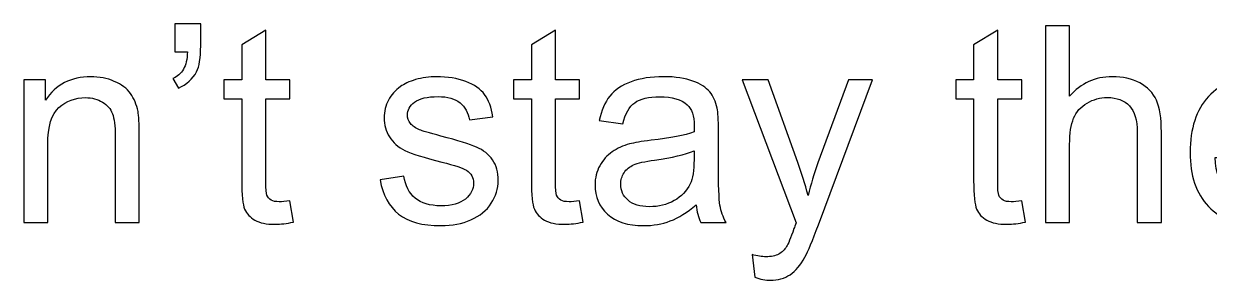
# Model space of a CAD drawing. Header units: centimetres. Extents: x -24.8 to 34.2, y -10 to 25.5.
# Drawn here: x 13.986 to 17.644, y 10.488 to 11.279 of the extents above; entities that cross this region are included whole.
import ezdxf

# ---------------------------------------------------------------- set-up
doc = ezdxf.new("R2010")
doc.units = ezdxf.units.CM
doc.header["$MEASUREMENT"] = 0
doc.layers.add('Layer 1', color=7, linetype='Continuous')

msp = doc.modelspace()

# ---------------------------------------------------------------- linework, layer by layer
at = {"layer": 'Layer 1', "color": 250}
for points, knots in [([(14.45188, 11.19227), (14.45188, 11.19227), (14.45188, 11.27863), (14.45188, 11.27863), (14.45188, 11.27863), (14.45188, 11.27863), (14.53175, 11.27863), (14.53175, 11.27863), (14.53175, 11.27863), (14.53175, 11.27863), (14.53175, 11.21033), (14.53175, 11.21033), (14.53175, 11.21033), (14.53175, 11.1735), (14.52738, 11.14683), (14.51891, 11.1306), (14.51891, 11.1306), (14.50706, 11.10831), (14.48857, 11.09151), (14.46345, 11.08023), (14.46345, 11.08023), (14.46345, 11.08023), (14.44525, 11.10958), (14.44525, 11.10958), (14.44525, 11.10958), (14.46021, 11.11564), (14.47122, 11.1251), (14.47855, 11.13822), (14.47855, 11.13822), (14.48589, 11.15135), (14.48998, 11.16927), (14.49083, 11.19227), (14.49083, 11.19227), (14.49083, 11.19227), (14.45188, 11.19227), (14.45188, 11.19227)], [0, 0, 0, 0, 0.1111111, 0.1111111, 0.1111111, 0.1111111, 0.2222222, 0.2222222, 0.2222222, 0.2222222, 0.3333333, 0.3333333, 0.3333333, 0.3333333, 0.4444444, 0.4444444, 0.4444444, 0.4444444, 0.5555556, 0.5555556, 0.5555556, 0.5555556, 0.6666667, 0.6666667, 0.6666667, 0.6666667, 0.7777778, 0.7777778, 0.7777778, 0.7777778, 0.8888889, 0.8888889, 0.8888889, 0.8888889, 1, 1, 1, 1]), ([(17.13833, 10.66635), (17.13833, 10.66635), (17.13833, 11.27242), (17.13833, 11.27242), (17.13833, 11.27242), (17.13833, 11.27242), (17.21269, 11.27242), (17.21269, 11.27242), (17.21269, 11.27242), (17.21269, 11.27242), (17.21269, 11.05497), (17.21269, 11.05497), (17.21269, 11.05497), (17.24741, 11.09518), (17.29129, 11.11536), (17.34421, 11.11536), (17.34421, 11.11536), (17.37666, 11.11536), (17.40489, 11.10887), (17.42888, 11.09603), (17.42888, 11.09603), (17.45286, 11.08333), (17.47008, 11.06555), (17.48038, 11.04297), (17.48038, 11.04297), (17.49068, 11.0204), (17.4959, 10.98752), (17.4959, 10.94462), (17.4959, 10.94462), (17.4959, 10.94462), (17.4959, 10.66635), (17.4959, 10.66635), (17.4959, 10.66635), (17.4959, 10.66635), (17.4214, 10.66635), (17.4214, 10.66635), (17.4214, 10.66635), (17.4214, 10.66635), (17.4214, 10.94462), (17.4214, 10.94462), (17.4214, 10.94462), (17.4214, 10.98173), (17.41335, 11.00882), (17.39727, 11.02576), (17.39727, 11.02576), (17.38118, 11.04269), (17.35832, 11.0513), (17.32883, 11.0513), (17.32883, 11.0513), (17.30681, 11.0513), (17.28607, 11.04551), (17.2666, 11.03408), (17.2666, 11.03408), (17.24713, 11.02265), (17.2333, 11.00713), (17.22511, 10.98752), (17.22511, 10.98752), (17.21679, 10.96804), (17.21269, 10.94095), (17.21269, 10.90652), (17.21269, 10.90652), (17.21269, 10.90652), (17.21269, 10.66635), (17.21269, 10.66635), (17.21269, 10.66635), (17.21269, 10.66635), (17.13833, 10.66635), (17.13833, 10.66635)], [0, 0, 0, 0, 0.0588235, 0.0588235, 0.0588235, 0.0588235, 0.1176471, 0.1176471, 0.1176471, 0.1176471, 0.1764706, 0.1764706, 0.1764706, 0.1764706, 0.2352941, 0.2352941, 0.2352941, 0.2352941, 0.2941176, 0.2941176, 0.2941176, 0.2941176, 0.3529412, 0.3529412, 0.3529412, 0.3529412, 0.4117647, 0.4117647, 0.4117647, 0.4117647, 0.4705882, 0.4705882, 0.4705882, 0.4705882, 0.5294118, 0.5294118, 0.5294118, 0.5294118, 0.5882353, 0.5882353, 0.5882353, 0.5882353, 0.6470588, 0.6470588, 0.6470588, 0.6470588, 0.7058824, 0.7058824, 0.7058824, 0.7058824, 0.7647059, 0.7647059, 0.7647059, 0.7647059, 0.8235294, 0.8235294, 0.8235294, 0.8235294, 0.8823529, 0.8823529, 0.8823529, 0.8823529, 0.9411765, 0.9411765, 0.9411765, 0.9411765, 1, 1, 1, 1]), ([(14.80706, 10.73295), (14.80706, 10.73295), (14.81778, 10.6672), (14.81778, 10.6672), (14.81778, 10.6672), (14.7969, 10.66282), (14.77813, 10.66056), (14.76162, 10.66056), (14.76162, 10.66056), (14.73453, 10.66056), (14.71364, 10.6648), (14.69868, 10.67341), (14.69868, 10.67341), (14.68387, 10.68187), (14.67343, 10.69316), (14.66736, 10.70713), (14.66736, 10.70713), (14.66129, 10.72096), (14.65819, 10.75031), (14.65819, 10.7949), (14.65819, 10.7949), (14.65819, 10.7949), (14.65819, 11.04749), (14.65819, 11.04749), (14.65819, 11.04749), (14.65819, 11.04749), (14.60358, 11.04749), (14.60358, 11.04749), (14.60358, 11.04749), (14.60358, 11.04749), (14.60358, 11.10534), (14.60358, 11.10534), (14.60358, 11.10534), (14.60358, 11.10534), (14.65819, 11.10534), (14.65819, 11.10534), (14.65819, 11.10534), (14.65819, 11.10534), (14.65819, 11.21414), (14.65819, 11.21414), (14.65819, 11.21414), (14.65819, 11.21414), (14.73227, 11.25873), (14.73227, 11.25873), (14.73227, 11.25873), (14.73227, 11.25873), (14.73227, 11.10534), (14.73227, 11.10534), (14.73227, 11.10534), (14.73227, 11.10534), (14.80706, 11.10534), (14.80706, 11.10534), (14.80706, 11.10534), (14.80706, 11.10534), (14.80706, 11.04749), (14.80706, 11.04749), (14.80706, 11.04749), (14.80706, 11.04749), (14.73227, 11.04749), (14.73227, 11.04749), (14.73227, 11.04749), (14.73227, 11.04749), (14.73227, 10.79081), (14.73227, 10.79081), (14.73227, 10.79081), (14.73227, 10.7695), (14.73354, 10.75595), (14.73608, 10.74989), (14.73608, 10.74989), (14.73876, 10.74382), (14.74299, 10.73902), (14.74892, 10.73535), (14.74892, 10.73535), (14.75485, 10.73183), (14.76331, 10.72999), (14.77432, 10.72999), (14.77432, 10.72999), (14.78265, 10.72999), (14.79351, 10.73098), (14.80706, 10.73295)], [0, 0, 0, 0, 0.05, 0.05, 0.05, 0.05, 0.1, 0.1, 0.1, 0.1, 0.15, 0.15, 0.15, 0.15, 0.2, 0.2, 0.2, 0.2, 0.25, 0.25, 0.25, 0.25, 0.3, 0.3, 0.3, 0.3, 0.35, 0.35, 0.35, 0.35, 0.4, 0.4, 0.4, 0.4, 0.45, 0.45, 0.45, 0.45, 0.5, 0.5, 0.5, 0.5, 0.55, 0.55, 0.55, 0.55, 0.6, 0.6, 0.6, 0.6, 0.65, 0.65, 0.65, 0.65, 0.7, 0.7, 0.7, 0.7, 0.75, 0.75, 0.75, 0.75, 0.8, 0.8, 0.8, 0.8, 0.85, 0.85, 0.85, 0.85, 0.9, 0.9, 0.9, 0.9, 0.95, 0.95, 0.95, 0.95, 1, 1, 1, 1]), ([(15.70085, 10.73295), (15.70085, 10.73295), (15.71157, 10.6672), (15.71157, 10.6672), (15.71157, 10.6672), (15.69069, 10.66282), (15.67192, 10.66056), (15.65541, 10.66056), (15.65541, 10.66056), (15.62832, 10.66056), (15.60743, 10.6648), (15.59247, 10.67341), (15.59247, 10.67341), (15.57766, 10.68187), (15.56722, 10.69316), (15.56115, 10.70713), (15.56115, 10.70713), (15.55508, 10.72096), (15.55198, 10.75031), (15.55198, 10.7949), (15.55198, 10.7949), (15.55198, 10.7949), (15.55198, 11.04749), (15.55198, 11.04749), (15.55198, 11.04749), (15.55198, 11.04749), (15.49737, 11.04749), (15.49737, 11.04749), (15.49737, 11.04749), (15.49737, 11.04749), (15.49737, 11.10534), (15.49737, 11.10534), (15.49737, 11.10534), (15.49737, 11.10534), (15.55198, 11.10534), (15.55198, 11.10534), (15.55198, 11.10534), (15.55198, 11.10534), (15.55198, 11.21414), (15.55198, 11.21414), (15.55198, 11.21414), (15.55198, 11.21414), (15.62606, 11.25873), (15.62606, 11.25873), (15.62606, 11.25873), (15.62606, 11.25873), (15.62606, 11.10534), (15.62606, 11.10534), (15.62606, 11.10534), (15.62606, 11.10534), (15.70085, 11.10534), (15.70085, 11.10534), (15.70085, 11.10534), (15.70085, 11.10534), (15.70085, 11.04749), (15.70085, 11.04749), (15.70085, 11.04749), (15.70085, 11.04749), (15.62606, 11.04749), (15.62606, 11.04749), (15.62606, 11.04749), (15.62606, 11.04749), (15.62606, 10.79081), (15.62606, 10.79081), (15.62606, 10.79081), (15.62606, 10.7695), (15.62733, 10.75595), (15.62987, 10.74989), (15.62987, 10.74989), (15.63255, 10.74382), (15.63678, 10.73902), (15.64271, 10.73535), (15.64271, 10.73535), (15.64864, 10.73183), (15.6571, 10.72999), (15.66811, 10.72999), (15.66811, 10.72999), (15.67644, 10.72999), (15.6873, 10.73098), (15.70085, 10.73295)], [0, 0, 0, 0, 0.05, 0.05, 0.05, 0.05, 0.1, 0.1, 0.1, 0.1, 0.15, 0.15, 0.15, 0.15, 0.2, 0.2, 0.2, 0.2, 0.25, 0.25, 0.25, 0.25, 0.3, 0.3, 0.3, 0.3, 0.35, 0.35, 0.35, 0.35, 0.4, 0.4, 0.4, 0.4, 0.45, 0.45, 0.45, 0.45, 0.5, 0.5, 0.5, 0.5, 0.55, 0.55, 0.55, 0.55, 0.6, 0.6, 0.6, 0.6, 0.65, 0.65, 0.65, 0.65, 0.7, 0.7, 0.7, 0.7, 0.75, 0.75, 0.75, 0.75, 0.8, 0.8, 0.8, 0.8, 0.85, 0.85, 0.85, 0.85, 0.9, 0.9, 0.9, 0.9, 0.95, 0.95, 0.95, 0.95, 1, 1, 1, 1]), ([(17.06552, 10.73295), (17.06552, 10.73295), (17.07624, 10.6672), (17.07624, 10.6672), (17.07624, 10.6672), (17.05536, 10.66282), (17.03659, 10.66056), (17.02008, 10.66056), (17.02008, 10.66056), (16.99299, 10.66056), (16.9721, 10.6648), (16.95714, 10.67341), (16.95714, 10.67341), (16.94233, 10.68187), (16.93189, 10.69316), (16.92582, 10.70713), (16.92582, 10.70713), (16.91975, 10.72096), (16.91665, 10.75031), (16.91665, 10.7949), (16.91665, 10.7949), (16.91665, 10.7949), (16.91665, 11.04749), (16.91665, 11.04749), (16.91665, 11.04749), (16.91665, 11.04749), (16.86204, 11.04749), (16.86204, 11.04749), (16.86204, 11.04749), (16.86204, 11.04749), (16.86204, 11.10534), (16.86204, 11.10534), (16.86204, 11.10534), (16.86204, 11.10534), (16.91665, 11.10534), (16.91665, 11.10534), (16.91665, 11.10534), (16.91665, 11.10534), (16.91665, 11.21414), (16.91665, 11.21414), (16.91665, 11.21414), (16.91665, 11.21414), (16.99073, 11.25873), (16.99073, 11.25873), (16.99073, 11.25873), (16.99073, 11.25873), (16.99073, 11.10534), (16.99073, 11.10534), (16.99073, 11.10534), (16.99073, 11.10534), (17.06552, 11.10534), (17.06552, 11.10534), (17.06552, 11.10534), (17.06552, 11.10534), (17.06552, 11.04749), (17.06552, 11.04749), (17.06552, 11.04749), (17.06552, 11.04749), (16.99073, 11.04749), (16.99073, 11.04749), (16.99073, 11.04749), (16.99073, 11.04749), (16.99073, 10.79081), (16.99073, 10.79081), (16.99073, 10.79081), (16.99073, 10.7695), (16.992, 10.75595), (16.99454, 10.74989), (16.99454, 10.74989), (16.99722, 10.74382), (17.00145, 10.73902), (17.00738, 10.73535), (17.00738, 10.73535), (17.01331, 10.73183), (17.02177, 10.72999), (17.03278, 10.72999), (17.03278, 10.72999), (17.04111, 10.72999), (17.05197, 10.73098), (17.06552, 10.73295)], [0, 0, 0, 0, 0.05, 0.05, 0.05, 0.05, 0.1, 0.1, 0.1, 0.1, 0.15, 0.15, 0.15, 0.15, 0.2, 0.2, 0.2, 0.2, 0.25, 0.25, 0.25, 0.25, 0.3, 0.3, 0.3, 0.3, 0.35, 0.35, 0.35, 0.35, 0.4, 0.4, 0.4, 0.4, 0.45, 0.45, 0.45, 0.45, 0.5, 0.5, 0.5, 0.5, 0.55, 0.55, 0.55, 0.55, 0.6, 0.6, 0.6, 0.6, 0.65, 0.65, 0.65, 0.65, 0.7, 0.7, 0.7, 0.7, 0.75, 0.75, 0.75, 0.75, 0.8, 0.8, 0.8, 0.8, 0.85, 0.85, 0.85, 0.85, 0.9, 0.9, 0.9, 0.9, 0.95, 0.95, 0.95, 0.95, 1, 1, 1, 1]), ([(13.98566, 10.66635), (13.98566, 10.66635), (13.98566, 11.10534), (13.98566, 11.10534), (13.98566, 11.10534), (13.98566, 11.10534), (14.05255, 11.10534), (14.05255, 11.10534), (14.05255, 11.10534), (14.05255, 11.10534), (14.05255, 11.04297), (14.05255, 11.04297), (14.05255, 11.04297), (14.08486, 11.09123), (14.13143, 11.11536), (14.19224, 11.11536), (14.19224, 11.11536), (14.21877, 11.11536), (14.24304, 11.11056), (14.2652, 11.10111), (14.2652, 11.10111), (14.28749, 11.09151), (14.304, 11.0791), (14.31501, 11.06357), (14.31501, 11.06357), (14.32616, 11.04819), (14.33378, 11.02985), (14.33829, 11.00868), (14.33829, 11.00868), (14.34097, 10.99485), (14.34239, 10.97072), (14.34239, 10.93629), (14.34239, 10.93629), (14.34239, 10.93629), (14.34239, 10.66635), (14.34239, 10.66635), (14.34239, 10.66635), (14.34239, 10.66635), (14.26788, 10.66635), (14.26788, 10.66635), (14.26788, 10.66635), (14.26788, 10.66635), (14.26788, 10.93347), (14.26788, 10.93347), (14.26788, 10.93347), (14.26788, 10.96367), (14.26506, 10.98639), (14.25927, 11.00149), (14.25927, 11.00149), (14.25349, 11.01644), (14.24319, 11.02844), (14.22851, 11.03733), (14.22851, 11.03733), (14.21369, 11.04636), (14.19648, 11.05087), (14.17658, 11.05087), (14.17658, 11.05087), (14.14483, 11.05087), (14.1176, 11.04071), (14.09446, 11.02068), (14.09446, 11.02068), (14.07145, 11.0005), (14.06002, 10.9624), (14.06002, 10.9061), (14.06002, 10.9061), (14.06002, 10.9061), (14.06002, 10.66635), (14.06002, 10.66635), (14.06002, 10.66635), (14.06002, 10.66635), (13.98566, 10.66635), (13.98566, 10.66635)], [0, 0, 0, 0, 0.0555556, 0.0555556, 0.0555556, 0.0555556, 0.1111111, 0.1111111, 0.1111111, 0.1111111, 0.1666667, 0.1666667, 0.1666667, 0.1666667, 0.2222222, 0.2222222, 0.2222222, 0.2222222, 0.2777778, 0.2777778, 0.2777778, 0.2777778, 0.3333333, 0.3333333, 0.3333333, 0.3333333, 0.3888889, 0.3888889, 0.3888889, 0.3888889, 0.4444444, 0.4444444, 0.4444444, 0.4444444, 0.5, 0.5, 0.5, 0.5, 0.5555556, 0.5555556, 0.5555556, 0.5555556, 0.6111111, 0.6111111, 0.6111111, 0.6111111, 0.6666667, 0.6666667, 0.6666667, 0.6666667, 0.7222222, 0.7222222, 0.7222222, 0.7222222, 0.7777778, 0.7777778, 0.7777778, 0.7777778, 0.8333333, 0.8333333, 0.8333333, 0.8333333, 0.8888889, 0.8888889, 0.8888889, 0.8888889, 0.9444444, 0.9444444, 0.9444444, 0.9444444, 1, 1, 1, 1]), ([(15.08533, 10.79744), (15.08533, 10.79744), (15.15884, 10.80901), (15.15884, 10.80901), (15.15884, 10.80901), (15.16294, 10.77952), (15.17451, 10.75694), (15.19342, 10.74114), (15.19342, 10.74114), (15.21218, 10.72548), (15.23857, 10.71757), (15.27258, 10.71757), (15.27258, 10.71757), (15.30673, 10.71757), (15.33213, 10.72463), (15.34864, 10.73846), (15.34864, 10.73846), (15.36515, 10.75243), (15.37347, 10.7688), (15.37347, 10.78742), (15.37347, 10.78742), (15.37347, 10.80436), (15.36613, 10.81748), (15.35146, 10.82722), (15.35146, 10.82722), (15.3413, 10.83385), (15.3159, 10.84217), (15.2754, 10.85233), (15.2754, 10.85233), (15.22093, 10.86616), (15.18297, 10.87802), (15.16195, 10.88817), (15.16195, 10.88817), (15.14092, 10.89819), (15.12484, 10.91216), (15.11397, 10.92994), (15.11397, 10.92994), (15.10311, 10.94772), (15.0976, 10.96734), (15.0976, 10.98879), (15.0976, 10.98879), (15.0976, 11.0084), (15.10212, 11.02646), (15.11115, 11.04311), (15.11115, 11.04311), (15.12004, 11.05991), (15.13231, 11.07373), (15.1477, 11.08474), (15.1477, 11.08474), (15.15927, 11.09321), (15.17507, 11.10055), (15.19497, 11.10647), (15.19497, 11.10647), (15.21501, 11.1124), (15.23645, 11.11536), (15.25931, 11.11536), (15.25931, 11.11536), (15.29374, 11.11536), (15.32394, 11.11028), (15.35005, 11.1004), (15.35005, 11.1004), (15.37615, 11.09053), (15.39534, 11.07712), (15.40776, 11.06019), (15.40776, 11.06019), (15.42018, 11.04311), (15.42865, 11.02054), (15.4333, 10.99217), (15.4333, 10.99217), (15.4333, 10.99217), (15.36063, 10.98215), (15.36063, 10.98215), (15.36063, 10.98215), (15.35724, 11.00473), (15.34765, 11.02237), (15.33184, 11.03507), (15.33184, 11.03507), (15.31604, 11.04777), (15.2936, 11.05412), (15.26468, 11.05412), (15.26468, 11.05412), (15.23053, 11.05412), (15.20612, 11.04848), (15.19158, 11.03719), (15.19158, 11.03719), (15.17691, 11.0259), (15.16957, 11.01263), (15.16957, 10.99754), (15.16957, 10.99754), (15.16957, 10.9878), (15.17267, 10.97919), (15.17874, 10.97143), (15.17874, 10.97143), (15.18481, 10.96339), (15.19426, 10.9569), (15.20724, 10.95153), (15.20724, 10.95153), (15.21472, 10.94885), (15.2366, 10.9425), (15.273, 10.93262), (15.273, 10.93262), (15.32564, 10.91851), (15.36232, 10.90708), (15.38307, 10.89805), (15.38307, 10.89805), (15.40395, 10.88916), (15.42032, 10.87604), (15.43217, 10.85897), (15.43217, 10.85897), (15.44403, 10.84189), (15.44995, 10.82072), (15.44995, 10.79532), (15.44995, 10.79532), (15.44995, 10.77049), (15.44262, 10.74721), (15.42822, 10.72519), (15.42822, 10.72519), (15.41369, 10.70332), (15.3928, 10.68639), (15.36557, 10.67439), (15.36557, 10.67439), (15.33834, 10.6624), (15.30743, 10.65647), (15.273, 10.65647), (15.273, 10.65647), (15.21585, 10.65647), (15.17239, 10.66833), (15.14247, 10.69203), (15.14247, 10.69203), (15.11256, 10.71574), (15.09351, 10.75087), (15.08533, 10.79744)], [0, 0, 0, 0, 0.030303, 0.030303, 0.030303, 0.030303, 0.0606061, 0.0606061, 0.0606061, 0.0606061, 0.0909091, 0.0909091, 0.0909091, 0.0909091, 0.1212121, 0.1212121, 0.1212121, 0.1212121, 0.1515152, 0.1515152, 0.1515152, 0.1515152, 0.1818182, 0.1818182, 0.1818182, 0.1818182, 0.2121212, 0.2121212, 0.2121212, 0.2121212, 0.2424242, 0.2424242, 0.2424242, 0.2424242, 0.2727273, 0.2727273, 0.2727273, 0.2727273, 0.3030303, 0.3030303, 0.3030303, 0.3030303, 0.3333333, 0.3333333, 0.3333333, 0.3333333, 0.3636364, 0.3636364, 0.3636364, 0.3636364, 0.3939394, 0.3939394, 0.3939394, 0.3939394, 0.4242424, 0.4242424, 0.4242424, 0.4242424, 0.4545455, 0.4545455, 0.4545455, 0.4545455, 0.4848485, 0.4848485, 0.4848485, 0.4848485, 0.5151515, 0.5151515, 0.5151515, 0.5151515, 0.5454545, 0.5454545, 0.5454545, 0.5454545, 0.5757576, 0.5757576, 0.5757576, 0.5757576, 0.6060606, 0.6060606, 0.6060606, 0.6060606, 0.6363636, 0.6363636, 0.6363636, 0.6363636, 0.6666667, 0.6666667, 0.6666667, 0.6666667, 0.6969697, 0.6969697, 0.6969697, 0.6969697, 0.7272727, 0.7272727, 0.7272727, 0.7272727, 0.7575758, 0.7575758, 0.7575758, 0.7575758, 0.7878788, 0.7878788, 0.7878788, 0.7878788, 0.8181818, 0.8181818, 0.8181818, 0.8181818, 0.8484848, 0.8484848, 0.8484848, 0.8484848, 0.8787879, 0.8787879, 0.8787879, 0.8787879, 0.9090909, 0.9090909, 0.9090909, 0.9090909, 0.9393939, 0.9393939, 0.9393939, 0.9393939, 0.969697, 0.969697, 0.969697, 0.969697, 1, 1, 1, 1]), ([(16.06011, 10.72054), (16.03246, 10.69711), (16.00593, 10.6806), (15.98053, 10.67087), (15.98053, 10.67087), (15.95499, 10.66127), (15.92761, 10.65647), (15.8984, 10.65647), (15.8984, 10.65647), (15.85014, 10.65647), (15.81317, 10.66818), (15.78721, 10.69175), (15.78721, 10.69175), (15.76138, 10.71532), (15.7484, 10.74551), (15.7484, 10.78206), (15.7484, 10.78206), (15.7484, 10.80365), (15.7532, 10.82326), (15.76308, 10.84104), (15.76308, 10.84104), (15.77281, 10.85882), (15.78565, 10.87308), (15.80146, 10.8838), (15.80146, 10.8838), (15.8174, 10.89452), (15.83518, 10.90271), (15.85508, 10.90821), (15.85508, 10.90821), (15.86961, 10.91202), (15.89163, 10.91583), (15.92112, 10.91936), (15.92112, 10.91936), (15.98123, 10.92656), (16.02554, 10.93502), (16.0539, 10.94504), (16.0539, 10.94504), (16.05419, 10.9552), (16.05433, 10.96169), (16.05433, 10.96437), (16.05433, 10.96437), (16.05433, 10.99471), (16.04727, 11.01616), (16.03316, 11.02844), (16.03316, 11.02844), (16.01425, 11.04537), (15.98589, 11.0537), (15.94849, 11.0537), (15.94849, 11.0537), (15.9135, 11.0537), (15.88768, 11.04763), (15.87088, 11.03535), (15.87088, 11.03535), (15.85423, 11.02308), (15.84196, 11.00135), (15.83391, 10.97016), (15.83391, 10.97016), (15.83391, 10.97016), (15.76124, 10.98018), (15.76124, 10.98018), (15.76124, 10.98018), (15.76787, 11.01122), (15.77874, 11.03648), (15.79384, 11.05553), (15.79384, 11.05553), (15.80894, 11.07472), (15.83095, 11.08954), (15.8596, 11.09984), (15.8596, 11.09984), (15.88824, 11.11014), (15.9214, 11.11536), (15.95922, 11.11536), (15.95922, 11.11536), (15.99675, 11.11536), (16.02709, 11.11085), (16.05052, 11.1021), (16.05052, 11.1021), (16.07394, 11.09321), (16.09116, 11.0822), (16.1023, 11.0688), (16.1023, 11.0688), (16.11331, 11.05539), (16.12093, 11.0386), (16.12545, 11.01814), (16.12545, 11.01814), (16.12785, 11.00544), (16.12912, 10.98258), (16.12912, 10.94956), (16.12912, 10.94956), (16.12912, 10.94956), (16.12912, 10.85036), (16.12912, 10.85036), (16.12912, 10.85036), (16.12912, 10.78107), (16.13067, 10.73733), (16.13391, 10.71913), (16.13391, 10.71913), (16.13702, 10.70078), (16.14337, 10.68314), (16.15268, 10.66635), (16.15268, 10.66635), (16.15268, 10.66635), (16.07493, 10.66635), (16.07493, 10.66635), (16.07493, 10.66635), (16.06731, 10.68173), (16.06223, 10.69979), (16.06011, 10.72054)], [0, 0, 0, 0, 0.037037, 0.037037, 0.037037, 0.037037, 0.0740741, 0.0740741, 0.0740741, 0.0740741, 0.1111111, 0.1111111, 0.1111111, 0.1111111, 0.1481481, 0.1481481, 0.1481481, 0.1481481, 0.1851852, 0.1851852, 0.1851852, 0.1851852, 0.2222222, 0.2222222, 0.2222222, 0.2222222, 0.2592593, 0.2592593, 0.2592593, 0.2592593, 0.2962963, 0.2962963, 0.2962963, 0.2962963, 0.3333333, 0.3333333, 0.3333333, 0.3333333, 0.3703704, 0.3703704, 0.3703704, 0.3703704, 0.4074074, 0.4074074, 0.4074074, 0.4074074, 0.4444444, 0.4444444, 0.4444444, 0.4444444, 0.4814815, 0.4814815, 0.4814815, 0.4814815, 0.5185185, 0.5185185, 0.5185185, 0.5185185, 0.5555556, 0.5555556, 0.5555556, 0.5555556, 0.5925926, 0.5925926, 0.5925926, 0.5925926, 0.6296296, 0.6296296, 0.6296296, 0.6296296, 0.6666667, 0.6666667, 0.6666667, 0.6666667, 0.7037037, 0.7037037, 0.7037037, 0.7037037, 0.7407407, 0.7407407, 0.7407407, 0.7407407, 0.7777778, 0.7777778, 0.7777778, 0.7777778, 0.8148148, 0.8148148, 0.8148148, 0.8148148, 0.8518519, 0.8518519, 0.8518519, 0.8518519, 0.8888889, 0.8888889, 0.8888889, 0.8888889, 0.9259259, 0.9259259, 0.9259259, 0.9259259, 0.962963, 0.962963, 0.962963, 0.962963, 1, 1, 1, 1]), ([(16.24115, 10.4973), (16.24115, 10.4973), (16.23283, 10.56715), (16.23283, 10.56715), (16.23283, 10.56715), (16.2492, 10.56278), (16.26331, 10.56052), (16.27544, 10.56052), (16.27544, 10.56052), (16.29195, 10.56052), (16.30522, 10.56334), (16.31509, 10.56884), (16.31509, 10.56884), (16.32511, 10.57435), (16.33316, 10.58197), (16.33951, 10.59199), (16.33951, 10.59199), (16.3443, 10.59932), (16.35178, 10.61781), (16.36223, 10.6473), (16.36223, 10.6473), (16.36364, 10.65153), (16.36589, 10.65746), (16.36886, 10.6655), (16.36886, 10.6655), (16.36886, 10.6655), (16.20235, 11.10534), (16.20235, 11.10534), (16.20235, 11.10534), (16.20235, 11.10534), (16.2825, 11.10534), (16.2825, 11.10534), (16.2825, 11.10534), (16.2825, 11.10534), (16.37394, 10.8512), (16.37394, 10.8512), (16.37394, 10.8512), (16.38565, 10.81889), (16.39637, 10.78502), (16.40569, 10.74946), (16.40569, 10.74946), (16.41429, 10.78361), (16.42445, 10.81691), (16.43631, 10.84951), (16.43631, 10.84951), (16.43631, 10.84951), (16.53015, 11.10534), (16.53015, 11.10534), (16.53015, 11.10534), (16.53015, 11.10534), (16.60451, 11.10534), (16.60451, 11.10534), (16.60451, 11.10534), (16.60451, 11.10534), (16.43758, 10.65887), (16.43758, 10.65887), (16.43758, 10.65887), (16.41966, 10.61061), (16.40569, 10.57745), (16.39581, 10.55925), (16.39581, 10.55925), (16.38255, 10.53469), (16.36745, 10.51677), (16.35037, 10.50534), (16.35037, 10.50534), (16.33316, 10.49391), (16.31284, 10.48813), (16.28913, 10.48813), (16.28913, 10.48813), (16.27474, 10.48813), (16.25879, 10.49123), (16.24115, 10.4973)], [0, 0, 0, 0, 0.0555556, 0.0555556, 0.0555556, 0.0555556, 0.1111111, 0.1111111, 0.1111111, 0.1111111, 0.1666667, 0.1666667, 0.1666667, 0.1666667, 0.2222222, 0.2222222, 0.2222222, 0.2222222, 0.2777778, 0.2777778, 0.2777778, 0.2777778, 0.3333333, 0.3333333, 0.3333333, 0.3333333, 0.3888889, 0.3888889, 0.3888889, 0.3888889, 0.4444444, 0.4444444, 0.4444444, 0.4444444, 0.5, 0.5, 0.5, 0.5, 0.5555556, 0.5555556, 0.5555556, 0.5555556, 0.6111111, 0.6111111, 0.6111111, 0.6111111, 0.6666667, 0.6666667, 0.6666667, 0.6666667, 0.7222222, 0.7222222, 0.7222222, 0.7222222, 0.7777778, 0.7777778, 0.7777778, 0.7777778, 0.8333333, 0.8333333, 0.8333333, 0.8333333, 0.8888889, 0.8888889, 0.8888889, 0.8888889, 0.9444444, 0.9444444, 0.9444444, 0.9444444, 1, 1, 1, 1]), ([(17.90963, 10.80774), (17.90963, 10.80774), (17.98654, 10.79829), (17.98654, 10.79829), (17.98654, 10.79829), (17.9744, 10.75327), (17.95197, 10.71842), (17.91923, 10.69358), (17.91923, 10.69358), (17.88635, 10.66889), (17.84444, 10.65647), (17.7935, 10.65647), (17.7935, 10.65647), (17.72929, 10.65647), (17.67835, 10.67623), (17.64082, 10.71574), (17.64082, 10.71574), (17.60314, 10.75525), (17.58437, 10.81071), (17.58437, 10.88211), (17.58437, 10.88211), (17.58437, 10.95605), (17.60342, 11.01334), (17.64138, 11.05412), (17.64138, 11.05412), (17.67948, 11.0949), (17.72873, 11.11536), (17.78941, 11.11536), (17.78941, 11.11536), (17.84811, 11.11536), (17.89609, 11.09532), (17.9332, 11.05539), (17.9332, 11.05539), (17.97045, 11.01546), (17.98908, 10.95915), (17.98908, 10.88676), (17.98908, 10.88676), (17.98908, 10.88225), (17.98894, 10.87562), (17.98865, 10.86687), (17.98865, 10.86687), (17.98865, 10.86687), (17.66128, 10.86687), (17.66128, 10.86687), (17.66128, 10.86687), (17.66396, 10.81861), (17.67765, 10.78164), (17.7022, 10.7561), (17.7022, 10.7561), (17.72675, 10.73041), (17.75723, 10.71757), (17.79392, 10.71757), (17.79392, 10.71757), (17.82116, 10.71757), (17.84444, 10.72477), (17.86377, 10.73916), (17.86377, 10.73916), (17.8831, 10.75341), (17.89834, 10.77627), (17.90963, 10.80774)], [0, 0, 0, 0, 0.0666667, 0.0666667, 0.0666667, 0.0666667, 0.1333333, 0.1333333, 0.1333333, 0.1333333, 0.2, 0.2, 0.2, 0.2, 0.2666667, 0.2666667, 0.2666667, 0.2666667, 0.3333333, 0.3333333, 0.3333333, 0.3333333, 0.4, 0.4, 0.4, 0.4, 0.4666667, 0.4666667, 0.4666667, 0.4666667, 0.5333333, 0.5333333, 0.5333333, 0.5333333, 0.6, 0.6, 0.6, 0.6, 0.6666667, 0.6666667, 0.6666667, 0.6666667, 0.7333333, 0.7333333, 0.7333333, 0.7333333, 0.8, 0.8, 0.8, 0.8, 0.8666667, 0.8666667, 0.8666667, 0.8666667, 0.9333333, 0.9333333, 0.9333333, 0.9333333, 1, 1, 1, 1]), ([(16.0539, 10.88676), (16.02681, 10.87562), (15.98631, 10.8663), (15.93241, 10.85854), (15.93241, 10.85854), (15.90179, 10.85417), (15.88006, 10.84923), (15.8675, 10.84373), (15.8675, 10.84373), (15.8548, 10.83822), (15.84492, 10.83018), (15.83815, 10.81945), (15.83815, 10.81945), (15.83123, 10.80887), (15.8277, 10.79716), (15.8277, 10.78418), (15.8277, 10.78418), (15.8277, 10.76428), (15.83532, 10.74777), (15.85028, 10.73451), (15.85028, 10.73451), (15.86524, 10.72138), (15.88725, 10.71475), (15.91618, 10.71475), (15.91618, 10.71475), (15.94483, 10.71475), (15.97037, 10.72096), (15.99266, 10.73352), (15.99266, 10.73352), (16.01496, 10.74608), (16.03147, 10.76329), (16.04191, 10.78502), (16.04191, 10.78502), (16.04995, 10.80182), (16.0539, 10.82665), (16.0539, 10.85939), (16.0539, 10.85939), (16.0539, 10.85939), (16.0539, 10.88676), (16.0539, 10.88676)], [0, 0, 0, 0, 0.1, 0.1, 0.1, 0.1, 0.2, 0.2, 0.2, 0.2, 0.3, 0.3, 0.3, 0.3, 0.4, 0.4, 0.4, 0.4, 0.5, 0.5, 0.5, 0.5, 0.6, 0.6, 0.6, 0.6, 0.7, 0.7, 0.7, 0.7, 0.8, 0.8, 0.8, 0.8, 0.9, 0.9, 0.9, 0.9, 1, 1, 1, 1])]:
    msp.add_open_spline(points, degree=3, knots=knots, dxfattribs=at)

doc.saveas('drawing.dxf')
